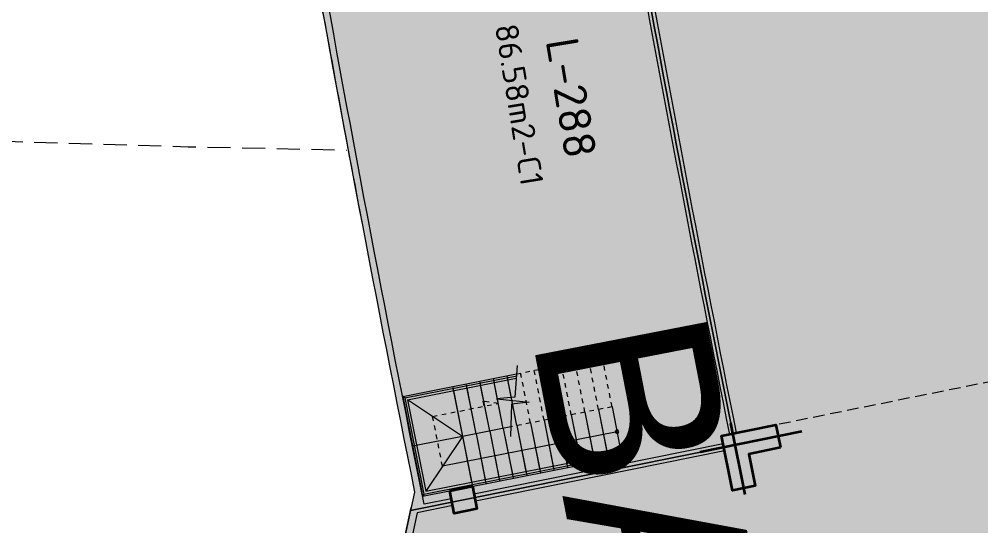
# Model space of a CAD drawing. Header units: metres. Extents: x 2 to 659295185, y -28 to 1124222152.
# Drawn here: x 655414.91 to 655435.71, y 1126389.97 to 1126400.92 of the extents above; entities that cross this region are included whole.
import ezdxf
from ezdxf.enums import TextEntityAlignment as Align

# ---------------------------------------------------------------- set-up
doc = ezdxf.new("R2010")
doc.units = ezdxf.units.M
doc.header["$MEASUREMENT"] = 0
for name, pattern in [('CCSM_C1_CUERPO CK$0$HIDDEN', [0.375, 0.25, -0.125]), ('CCSM_C1_CUERPO QR$0$CONTINUA', [0]), ('CCSM_C1_CUERPO QR$0$HIDDEN', [0.375, 0.25, -0.125]), ('CCSM_XREF ESTRUCTURA15$0$DASHED', [0.75, 0.5, -0.25]), ('CONTINUA', [0]), ('DASHDOT', [1, 0.5, -0.25, 0, -0.25]), ('HIDDEN', [0.375, 0.25, -0.125])]:
    doc.linetypes.add(name, pattern=pattern)
doc.layers.get('0').update_dxf_attribs({"linetype": 'CONTINUOUS'})
doc.layers.add('CCSM_C1_CUERPO QR$0$A-AREAS COMERCIALES', color=151, linetype='CONTINUOUS', plot=False)
for name, color, linetype in [('CCSM_C1_CUERPO QR$0$A-LOCAL ID', 7, 'CONTINUOUS'), ('CCSM_C1_CUERPO QR$0$A-PARED', 2, 'CCSM_C1_CUERPO QR$0$CONTINUA'), ('CCSM_C1_CUERPO QR$0$A_PROYECCION', 5, 'CONTINUOUS'), ('CCSM_C1_CUERPO QR$0$ID_AREA EXACTA', 7, 'CONTINUOUS'), ('CCSM_C1_CUERPO QR$0$ID_Nº LOCAL', 7, 'CONTINUOUS'), ('CCSM_XREF ESTRUCTURA15$0$PROYECCION DE TECHO', 212, 'CONTINUOUS')]:
    doc.layers.add(name, color=color, linetype=linetype)
for name, color, linetype, lineweight in [('CCSM_XREF ESTRUCTURA15$0$E-CA-COLUMNA', 2, 'CONTINUOUS', 35), ('CCSM_XREF ESTRUCTURA15$0$E-CR-COLUMNA', 2, 'CONTINUOUS', 35), ('LOCALES ASIGNADOS', 41, 'DASHDOT', 0), ('LOCALES PROPIOS', 101, 'CONTINUA', 0), ('NOMBRES LOCATARIOS', 7, 'CONTINUA', 0), ('XREF ESCALERAS', 252, 'CONTINUOUS', 0)]:
    doc.layers.add(name, color=color, linetype=linetype, lineweight=lineweight)
doc.styles.add('CCSM_C1_CUERPO QR$0$ROMANS', font='romans__.ttf')
doc.styles.get("Standard").update_dxf_attribs({"font": 'tahoma.ttf'})

# ---------------------------------------------------------------- blocks, each defined once
blk = doc.blocks.new('CCSM_C1_CUERPO QR$0$IDENT LOCAL')
at = {"style": 'CCSM_C1_CUERPO QR$0$ROMANS'}
for tag, height, p in [('NºLOCAL', 0.7, (0.038, 1.827)), ('AREA-EXACTA', 0.5, (0, 0.85)), ('RUBRO', 0.35, (0, 0)), ('USO', 0.35, (0, -0.85))]:
    blk.add_attdef(tag, text='', height=height, dxfattribs=at).set_placement(p, align=Align.BOTTOM_CENTER)
blk = doc.blocks.new('CCSM_XREF ESTRUCTURA15$0$CCSM_COLUMNA REC')
at = {"layer": 'CCSM_XREF ESTRUCTURA15$0$E-CA-COLUMNA'}
blk.add_lwpolyline([(-0.25, -0.25), (0.25, -0.25), (0.25, 0.25), (-0.25, 0.25)], close=True, dxfattribs=at)
blk = doc.blocks.new('CCSM_XREF ESTRUCTURA15$0$COLUM L 120x120')
at = {"color": 5}
for p, q in [((0, 1.095), (0, -0.482)), ((1.474, 0), (-0.774, 0))]:
    blk.add_line(p, q, dxfattribs=at)
blk.add_lwpolyline([(0.95, 0.25), (0.25, 0.25), (0.25, 0.95), (-0.25, 0.95), (-0.25, -0.25), (0.95, -0.25)], close=True)
blk = doc.blocks.new('stairs')
at = {"layer": 'XREF ESCALERAS'}
for p, q in [((655586.147, 1126406.541), (655586.147, 1126404.035)), ((655586.147, 1126406.541), (655588.347, 1126406.541)), ((655586.147, 1126406.541), (655586.147, 1126404.035)), ((655586.147, 1126406.541), (655588.347, 1126406.541)), ((655586.187, 1126406.501), (655586.147, 1126406.541)), ((655586.187, 1126406.501), (655588.307, 1126406.501)), ((655586.187, 1126406.501), (655586.187, 1126404.035)), ((655586.237, 1126406.541), (655588.257, 1126406.541)), ((655586.237, 1126406.451), (655588.257, 1126406.451)), ((655586.237, 1126406.451), (655586.237, 1126404.057)), ((655587.247, 1126405.441), (655586.237, 1126406.451)), ((655587.247, 1126405.441), (655587.247, 1126406.541)), ((655587.247, 1126405.441), (655587.247, 1126406.541)), ((655587.247, 1126405.441), (655588.257, 1126406.451)), ((655588.257, 1126406.451), (655588.257, 1126402.274)), ((655588.307, 1126406.501), (655588.347, 1126406.541)), ((655588.307, 1126406.501), (655588.307, 1126402.275)), ((655588.347, 1126406.541), (655588.347, 1126402.141)), ((655588.347, 1126406.541), (655588.347, 1126402.141)), ((655587.797, 1126402.141), (655587.797, 1126405.991)), ((655586.147, 1126405.441), (655586.187, 1126405.441)), ((655586.147, 1126405.441), (655588.347, 1126405.441)), ((655586.237, 1126405.441), (655588.257, 1126405.441)), ((655587.247, 1126404.376), (655587.247, 1126405.441)), ((655587.247, 1126404.376), (655587.247, 1126405.441)), ((655588.307, 1126405.441), (655588.347, 1126405.441)), ((655586.187, 1126405.141), (655586.147, 1126405.141)), ((655587.247, 1126405.141), (655586.147, 1126405.141)), ((655587.247, 1126405.141), (655586.237, 1126405.141)), ((655587.247, 1126405.141), (655588.257, 1126405.141)), ((655587.247, 1126405.141), (655588.347, 1126405.141)), ((655588.307, 1126405.141), (655588.347, 1126405.141)), ((655586.187, 1126404.841), (655586.147, 1126404.841)), ((655587.247, 1126404.841), (655586.147, 1126404.841)), ((655587.247, 1126404.841), (655586.237, 1126404.841)), ((655587.247, 1126404.841), (655588.257, 1126404.841)), ((655587.247, 1126404.841), (655588.347, 1126404.841)), ((655588.307, 1126404.841), (655588.347, 1126404.841)), ((655586.187, 1126404.541), (655586.147, 1126404.541)), ((655587.247, 1126404.541), (655586.147, 1126404.541)), ((655587.247, 1126404.541), (655586.237, 1126404.541)), ((655587.247, 1126404.541), (655588.257, 1126404.541)), ((655587.247, 1126404.541), (655588.347, 1126404.541)), ((655588.307, 1126404.541), (655588.347, 1126404.541)), ((655586.187, 1126404.241), (655586.147, 1126404.241)), ((655587.247, 1126404.241), (655586.147, 1126404.241)), ((655587.247, 1126404.241), (655586.237, 1126404.241)), ((655587.247, 1126404.241), (655588.257, 1126404.241)), ((655587.247, 1126404.241), (655588.347, 1126404.241)), ((655588.307, 1126404.241), (655588.347, 1126404.241)), ((655587.247, 1126403.941), (655588.257, 1126403.941)), ((655587.247, 1126403.941), (655588.347, 1126403.941)), ((655588.307, 1126403.941), (655588.347, 1126403.941)), ((655587.247, 1126403.641), (655588.257, 1126403.641)), ((655587.247, 1126403.641), (655588.347, 1126403.641)), ((655588.307, 1126403.641), (655588.347, 1126403.641)), ((655587.247, 1126403.341), (655588.257, 1126403.341)), ((655587.247, 1126403.341), (655588.347, 1126403.341)), ((655588.307, 1126403.341), (655588.347, 1126403.341)), ((655587.247, 1126403.041), (655588.257, 1126403.041)), ((655587.247, 1126403.041), (655588.347, 1126403.041)), ((655588.307, 1126403.041), (655588.347, 1126403.041)), ((655587.247, 1126402.741), (655588.257, 1126402.741)), ((655587.247, 1126402.741), (655588.347, 1126402.741)), ((655588.307, 1126402.741), (655588.347, 1126402.741)), ((655587.247, 1126402.441), (655588.257, 1126402.441)), ((655587.247, 1126402.441), (655588.347, 1126402.441)), ((655588.307, 1126402.441), (655588.347, 1126402.441)), ((655587.247, 1126402.141), (655588.347, 1126402.141)), ((655587.247, 1126402.141), (655588.347, 1126402.141))]:
    blk.add_line(p, q, dxfattribs=at)
at = {"layer": 'XREF ESCALERAS', "linetype": 'CCSM_C1_CUERPO CK$0$HIDDEN', "ltscale": 0.02}
for p, q in [((655587.247, 1126402.141), (655587.247, 1126404.376)), ((655587.247, 1126402.141), (655587.247, 1126404.376)), ((655586.147, 1126404.035), (655586.147, 1126404.032)), ((655586.187, 1126404.035), (655586.187, 1126404.043)), ((655586.187, 1126403.941), (655586.147, 1126403.941)), ((655586.187, 1126403.641), (655586.147, 1126403.641)), ((655586.187, 1126403.341), (655586.147, 1126403.341)), ((655586.187, 1126403.041), (655586.147, 1126403.041)), ((655586.187, 1126402.741), (655586.147, 1126402.741)), ((655586.187, 1126402.441), (655586.147, 1126402.441))]:
    blk.add_line(p, q, dxfattribs=at)
at = {"layer": 'XREF ESCALERAS', "linetype": 'HIDDEN', "ltscale": 0.02}
for p, q in [((655586.147, 1126404.035), (655586.147, 1126402.141)), ((655587.247, 1126403.941), (655586.147, 1126403.941)), ((655587.247, 1126403.641), (655586.147, 1126403.641)), ((655587.247, 1126403.341), (655586.147, 1126403.341)), ((655587.247, 1126403.041), (655586.147, 1126403.041)), ((655587.247, 1126402.741), (655586.147, 1126402.741)), ((655587.247, 1126402.441), (655586.147, 1126402.441)), ((655587.247, 1126402.141), (655586.147, 1126402.141)), ((655587.247, 1126402.141), (655586.147, 1126402.141))]:
    blk.add_line(p, q, dxfattribs=at)
at = {"layer": 'XREF ESCALERAS', "linetype": 'CCSM_C1_CUERPO CK$0$HIDDEN', "ltscale": 0.02}
blk.add_lwpolyline([(655587.797, 1126405.991), (655586.697, 1126405.991), (655586.697, 1126404.541), (655586.585, 1126404.861), (655586.697, 1126404.862)], dxfattribs=at)
at = {"layer": 'XREF ESCALERAS'}
blk.add_lwpolyline([(655585.973, 1126403.983), (655586.636, 1126404.168), (655586.594, 1126404.565), (655586.802, 1126403.885), (655586.771, 1126404.266), (655587.451, 1126404.424)], dxfattribs=at)
blk.add_circle((655587.797, 1126402.141), 0.0379, dxfattribs=at)
blk.add_circle((655587.797, 1126402.141), 0.0379, dxfattribs=at)
blk.add_arc((655588.282, 1126402.276), 0.0251, 184.3725, 356.1588, dxfattribs=at)

msp = doc.modelspace()

# ---------------------------------------------------------------- hatches: boundary and pattern name
at = {"layer": 'LOCALES ASIGNADOS'}
h = msp.add_hatch(color=256, dxfattribs=at)
edge = h.paths.add_edge_path()
edge.add_arc((219491.1056, 1054914.3756), 441878.9229, 9.308049718, 9.309563548, ccw=False)
edge.add_line((655551.8097, 1126384.9626), (655564.5398, 1126387.0492))
edge.add_line((655564.5398, 1126387.0492), (655562.5867, 1126398.9652))
edge.add_line((655562.5867, 1126398.9652), (655552.3922, 1126397.2942))
edge.add_line((655552.3922, 1126397.2942), (655552.4569, 1126396.8995))
edge.add_line((655552.4569, 1126396.8995), (655549.9212, 1126396.4839))
at = {"layer": 'LOCALES PROPIOS'}
h = msp.add_hatch(color=101, dxfattribs=at)
edge = h.paths.add_edge_path()
edge.add_arc((655980.1616, 1126502.6977), 548.8549, 190.372368, 191.413076, ccw=False)
edge.add_arc((655377.7276, 1127600.5384), 1198.2927, 272.4132328, 272.9920766, ccw=False)
edge.add_arc((656010.9449, 1126508.5871), 592.1948, 190.240308, 191.3822583)
edge.add_line((655430.3972, 1126391.7152), (655423.3751, 1126390.2977))
edge.add_line((655423.3751, 1126390.2977), (655420.3815, 1126376.3821))
edge.add_arc((655980.2138, 1126502.709), 573.9083, 192.715905, 194.0632043)
edge.add_line((655423.5065, 1126363.2538), (655447.7572, 1126369.3287))
edge.add_arc((655974.1009, 1126501.3252), 542.6424, 191.424044, 194.078301, ccw=False)
edge.add_line((655442.2093, 1126393.8447), (655442.1597, 1126394.0898))
edge = h.paths.add_edge_path(flags=16)
edge.add_arc((656009.0857, 1126508.2414), 590.3037, 190.2393683, 191.3849768, ccw=False)
edge.add_arc((655377.7276, 1127600.5384), 1198.2927, 272.0753127, 272.4132328, ccw=False)
edge.add_arc((655980.1928, 1126502.7038), 567.8867, 190.108571, 191.375557)
edge.add_line((655423.462, 1126390.6943), (655423.3751, 1126390.2977))
edge.add_line((655423.3751, 1126390.2977), (655430.3974, 1126391.7153))

# ---------------------------------------------------------------- linework, layer by layer
at = {"layer": 'CCSM_C1_CUERPO QR$0$A-AREAS COMERCIALES', "lineweight": 5}
for points in [[(655442.1597, 1126394.0898, -0.004541), (655440.2759, 1126403.8793, -0.0025257), (655428.1833, 1126403.3085, 0.0049827), (655430.3972, 1126391.7152), (655423.3751, 1126390.2977), (655420.3815, 1126376.3821, 0.0058788), (655423.5065, 1126363.2538), (655447.7572, 1126369.3287, -0.0115819), (655442.2093, 1126393.8447), (655442.1597, 1126394.0898)], [(655430.3974, 1126391.7153, -0.0049987), (655428.1833, 1126403.3085, -0.0014745), (655421.1215, 1126403.0317, 0.0055283), (655423.462, 1126390.6943), (655423.3751, 1126390.2977)]]:
    msp.add_lwpolyline(points, format="xyb", close=True, dxfattribs=at)
at = {"layer": 'CCSM_C1_CUERPO QR$0$A-PARED', "lineweight": 5}
for p, q in [((655423.462, 1126390.6943), (655423.389, 1126390.3623)), ((655420.2423, 1126375.7492), (655423.389, 1126390.3623)), ((655423.5355, 1126390.33), (655423.5355, 1126390.3301))]:
    msp.add_line(p, q, dxfattribs=at)
for points in [[(655424.2558, 1126390.552), (655423.6677, 1126390.4332, -0.0061963), (655421.2875, 1126402.9554)], [(655424.2855, 1126390.4049), (655423.5183, 1126390.2501), (655420.5351, 1126376.3825, 0.0058315), (655423.6338, 1126363.363)]]:
    msp.add_lwpolyline(points, format="xyb", dxfattribs=at)
for points in [[(655430.1371, 1126391.7392), (655424.7459, 1126390.6509)], [(655430.1668, 1126391.5922), (655424.7756, 1126390.5039)]]:
    msp.add_lwpolyline(points, dxfattribs=at)
for centre, radius, start, end in [((655979.5286, 1126502.5814), 567.2113, 190.100645, 190.776366), ((655980.1928, 1126502.7038), 560.9617, 190.23703, 191.387512), ((655980.1928, 1126502.7038), 560.8117, 190.237034, 191.387506)]:
    msp.add_arc(centre, radius, start, end, dxfattribs=at)
at = {"layer": 'CCSM_C1_CUERPO QR$0$A_PROYECCION', "linetype": 'CCSM_C1_CUERPO QR$0$HIDDEN', "lineweight": 5}
msp.add_line((655441.5222, 1126394.2165), (655431.2788, 1126392.1482), dxfattribs=at)
at = {"layer": 'CCSM_XREF ESTRUCTURA15$0$PROYECCION DE TECHO', "color": 8, "linetype": 'CCSM_XREF ESTRUCTURA15$0$DASHED', "lineweight": 5}
msp.add_arc((655429.345, 1126826.6512, -4.525), 428.6208, 261.696644, 269.016323, dxfattribs=at)

# ---------------------------------------------------------------- block references
at = {"layer": 'CCSM_C1_CUERPO QR$0$A-LOCAL ID', "lineweight": 5}
ref = msp.add_blockref('CCSM_C1_CUERPO QR$0$IDENT LOCAL', (655424.4913, 1126398.8734), dxfattribs=dict(at, rotation=279.3084512337735))
ref.add_attrib('NºLOCAL', 'L-288', dxfattribs={"layer": 'CCSM_C1_CUERPO QR$0$ID_Nº LOCAL', "height": 0.7, "rotation": 279.30845, "style": 'CCSM_C1_CUERPO QR$0$ROMANS'}).set_placement((655426.3005, 1126399.1318), align=Align.BOTTOM_CENTER)
ref.add_attrib('AREA-EXACTA', '86.58m2-C1', dxfattribs={"layer": 'CCSM_C1_CUERPO QR$0$ID_AREA EXACTA', "height": 0.5, "rotation": 279.30845, "style": 'CCSM_C1_CUERPO QR$0$ROMANS'}).set_placement((655425.3301, 1126399.0109), align=Align.BOTTOM_CENTER)
at = {"layer": 'CCSM_XREF ESTRUCTURA15$0$E-CR-COLUMNA', "lineweight": 5, "xscale": -1}
for name, p, rotation in [('CCSM_XREF ESTRUCTURA15$0$COLUM L 120x120', (655430.397, 1126391.7152), 191.4130471380045), ('CCSM_XREF ESTRUCTURA15$0$CCSM_COLUMNA REC', (655424.5157, 1126390.5279), 191.413047083059)]:
    msp.add_blockref(name, p, dxfattribs=dict(at, rotation=rotation))
at = {"layer": 'XREF ESCALERAS', "xscale": -1, "rotation": 101.1957608546846}
msp.add_blockref('stairs', (1633103.9247, 1988207.8873), dxfattribs=at)

# ---------------------------------------------------------------- texts
at = {"layer": 'NOMBRES LOCATARIOS', "insert": (655429.6985, 1126394.8009, 1590.2763), "char_height": 3.780386, "attachment_point": 1, "rotation": 280.97303}
msp.add_mtext_dynamic_manual_height_columns('{\\fArial|b0|i0|c0|p34;\\C7;BANESCO}', width=25.909705, gutter_width=25, heights=[0], dxfattribs=at)

doc.saveas('drawing.dxf')
